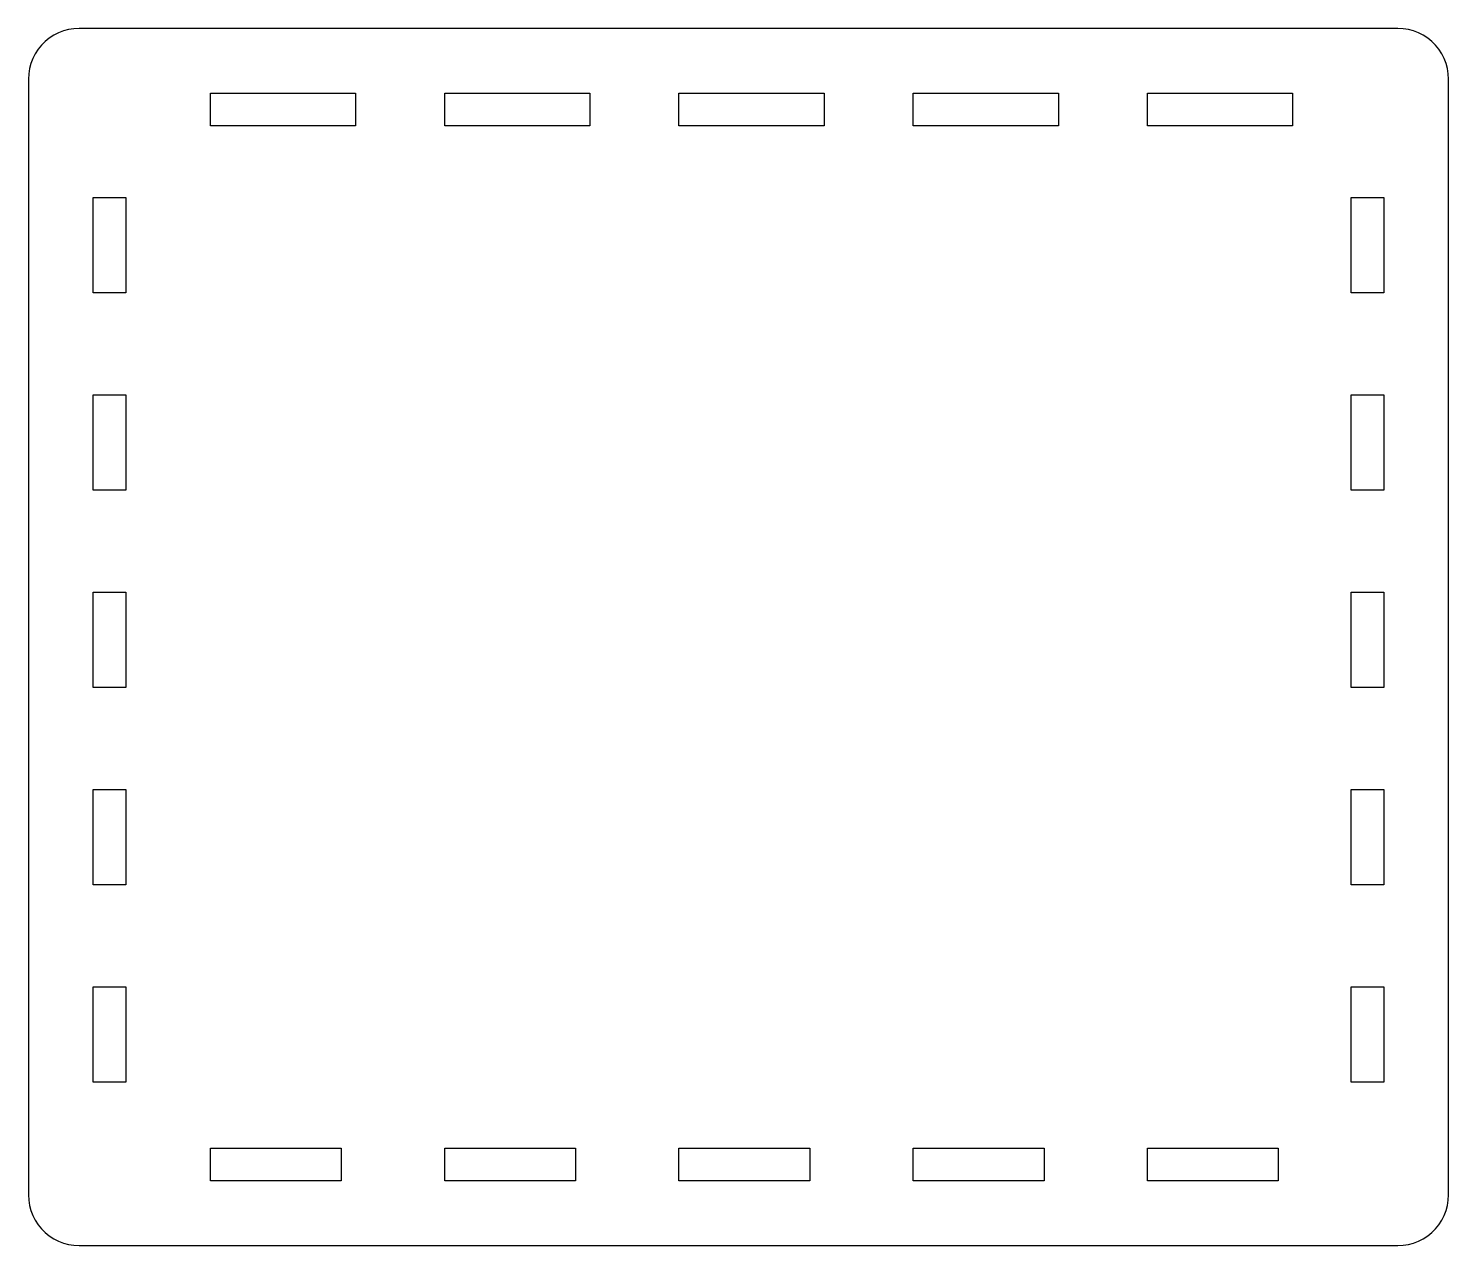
# Model space of a CAD drawing. Header units: metres. Extents: x -10 to 130, y -10 to 110.
import ezdxf

# ---------------------------------------------------------------- set-up
doc = ezdxf.new("R2010")
doc.units = ezdxf.units.M

msp = doc.modelspace()

# ---------------------------------------------------------------- linework, layer by layer
for p, q in [((-7.5, 109.33), (-7.93892, 109.045)), ((-7.03368, 109.568), (-7.5, 109.33)), ((-6.54507, 109.755), (-7.03368, 109.568)), ((-6.03955, 109.891), (-6.54507, 109.755)), ((-5.52263, 109.973), (-6.03955, 109.891)), ((-5, 110), (-5.52263, 109.973)), ((125, 110), (-5, 110)), ((125.523, 109.973), (125, 110)), ((126.04, 109.891), (125.523, 109.973)), ((126.545, 109.755), (126.04, 109.891)), ((127.034, 109.568), (126.545, 109.755)), ((127.5, 109.33), (127.034, 109.568)), ((127.939, 109.045), (127.5, 109.33)), ((-9.04507, 107.939), (-9.33012, 107.5)), ((-8.71571, 108.346), (-9.04507, 107.939)), ((-8.34564, 108.716), (-8.71571, 108.346)), ((-7.93892, 109.045), (-8.34564, 108.716)), ((128.346, 108.716), (127.939, 109.045)), ((128.716, 108.346), (128.346, 108.716)), ((129.045, 107.939), (128.716, 108.346)), ((129.33, 107.5), (129.045, 107.939)), ((-9.75528, 106.545), (-9.89073, 106.04)), ((-9.56772, 107.034), (-9.75528, 106.545)), ((-9.33012, 107.5), (-9.56772, 107.034)), ((129.568, 107.034), (129.33, 107.5)), ((129.755, 106.545), (129.568, 107.034)), ((129.891, 106.04), (129.755, 106.545)), ((-9.9726, 105.523), (-10, 105)), ((-10, 105), (-10, -5)), ((-9.89073, 106.04), (-9.9726, 105.523)), ((129.973, 105.523), (129.891, 106.04)), ((130, 105), (129.973, 105.523)), ((130, -5), (130, 105)), ((7.94545, 100.4), (7.94545, 103.6)), ((7.94545, 103.6), (22.2566, 103.6)), ((22.2566, 103.6), (22.2566, 100.4)), ((31.0364, 100.4), (31.0364, 103.6)), ((31.0364, 103.6), (45.3475, 103.6)), ((45.3475, 103.6), (45.3475, 100.4)), ((54.1273, 100.4), (54.1273, 103.6)), ((54.1273, 103.6), (68.4384, 103.6)), ((68.4384, 103.6), (68.4384, 100.4)), ((77.2182, 100.4), (77.2182, 103.6)), ((77.2182, 103.6), (91.5293, 103.6)), ((91.5293, 103.6), (91.5293, 100.4)), ((100.309, 100.4), (100.309, 103.6)), ((100.309, 103.6), (114.62, 103.6)), ((114.62, 103.6), (114.62, 100.4)), ((22.2566, 100.4), (7.94545, 100.4)), ((45.3475, 100.4), (31.0364, 100.4)), ((68.4384, 100.4), (54.1273, 100.4)), ((91.5293, 100.4), (77.2182, 100.4)), ((114.62, 100.4), (100.309, 100.4)), ((-3.59999, 83.9454), (-3.59999, 93.3273)), ((-3.59999, 93.3273), (-0.399994, 93.3273)), ((-0.399994, 93.3273), (-0.399994, 83.9454)), ((120.4, 83.9454), (120.4, 93.3273)), ((120.4, 93.3273), (123.6, 93.3273)), ((123.6, 93.3273), (123.6, 83.9454)), ((-0.399994, 83.9454), (-3.59999, 83.9454)), ((123.6, 83.9454), (120.4, 83.9454)), ((-3.59999, 64.4909), (-3.59999, 73.8727)), ((-3.59999, 73.8727), (-0.399994, 73.8727)), ((-0.399994, 73.8727), (-0.399994, 64.4909)), ((120.4, 64.4909), (120.4, 73.8727)), ((120.4, 73.8727), (123.6, 73.8727)), ((123.6, 73.8727), (123.6, 64.4909)), ((-0.399994, 64.4909), (-3.59999, 64.4909)), ((123.6, 64.4909), (120.4, 64.4909)), ((-3.59999, 45.0364), (-3.59999, 54.4182)), ((-3.59999, 54.4182), (-0.399994, 54.4182)), ((-0.399994, 54.4182), (-0.399994, 45.0364)), ((120.4, 45.0364), (120.4, 54.4182)), ((120.4, 54.4182), (123.6, 54.4182)), ((123.6, 54.4182), (123.6, 45.0364)), ((-0.399994, 45.0364), (-3.59999, 45.0364)), ((123.6, 45.0364), (120.4, 45.0364)), ((-3.59999, 25.5818), (-3.59999, 34.9636)), ((-3.59999, 34.9636), (-0.399994, 34.9636)), ((-0.399994, 34.9636), (-0.399994, 25.5818)), ((120.4, 25.5818), (120.4, 34.9636)), ((120.4, 34.9636), (123.6, 34.9636)), ((123.6, 34.9636), (123.6, 25.5818)), ((-0.399994, 25.5818), (-3.59999, 25.5818)), ((123.6, 25.5818), (120.4, 25.5818)), ((-3.59999, 6.12726), (-3.59999, 15.5091)), ((-3.59999, 15.5091), (-0.399994, 15.5091)), ((-0.399994, 15.5091), (-0.399994, 6.12726)), ((120.4, 6.12726), (120.4, 15.5091)), ((120.4, 15.5091), (123.6, 15.5091)), ((123.6, 15.5091), (123.6, 6.12726)), ((-0.399994, 6.12726), (-3.59999, 6.12726)), ((123.6, 6.12726), (120.4, 6.12726)), ((7.94545, -3.59999), (7.94545, -0.399994)), ((7.94545, -0.399994), (20.8454, -0.399994)), ((20.8454, -0.399994), (20.8454, -3.59999)), ((31.0364, -3.59999), (31.0364, -0.399994)), ((31.0364, -0.399994), (43.9364, -0.399994)), ((43.9364, -0.399994), (43.9364, -3.59999)), ((54.1273, -3.59999), (54.1273, -0.399994)), ((54.1273, -0.399994), (67.0273, -0.399994)), ((67.0273, -0.399994), (67.0273, -3.59999)), ((77.2182, -3.59999), (77.2182, -0.399994)), ((77.2182, -0.399994), (90.1182, -0.399994)), ((90.1182, -0.399994), (90.1182, -3.59999)), ((100.309, -3.59999), (100.309, -0.399994)), ((100.309, -0.399994), (113.209, -0.399994)), ((113.209, -0.399994), (113.209, -3.59999)), ((20.8454, -3.59999), (7.94545, -3.59999)), ((43.9364, -3.59999), (31.0364, -3.59999)), ((67.0273, -3.59999), (54.1273, -3.59999)), ((90.1182, -3.59999), (77.2182, -3.59999)), ((113.209, -3.59999), (100.309, -3.59999)), ((-10, -5), (-9.9726, -5.52263)), ((-9.9726, -5.52263), (-9.89073, -6.03955)), ((129.891, -6.03955), (129.973, -5.52263)), ((129.973, -5.52263), (130, -5)), ((-9.89073, -6.03955), (-9.75528, -6.54507)), ((-9.75528, -6.54507), (-9.56772, -7.03368)), ((129.568, -7.03368), (129.755, -6.54507)), ((129.755, -6.54507), (129.891, -6.03955)), ((-9.56772, -7.03368), (-9.33012, -7.5)), ((-9.33012, -7.5), (-9.04507, -7.93892)), ((-9.04507, -7.93892), (-8.71571, -8.34564)), ((-8.71571, -8.34564), (-8.34564, -8.71571)), ((128.346, -8.71571), (128.716, -8.34564)), ((128.716, -8.34564), (129.045, -7.93892)), ((129.045, -7.93892), (129.33, -7.5)), ((129.33, -7.5), (129.568, -7.03368)), ((-8.34564, -8.71571), (-7.93892, -9.04507)), ((-7.93892, -9.04507), (-7.5, -9.33012)), ((-7.5, -9.33012), (-7.03368, -9.56772)), ((-7.03368, -9.56772), (-6.54507, -9.75528)), ((-6.54507, -9.75528), (-6.03955, -9.89073)), ((126.04, -9.89073), (126.545, -9.75528)), ((126.545, -9.75528), (127.034, -9.56772)), ((127.034, -9.56772), (127.5, -9.33012)), ((127.5, -9.33012), (127.939, -9.04507)), ((127.939, -9.04507), (128.346, -8.71571)), ((-6.03955, -9.89073), (-5.52263, -9.9726)), ((-5.52263, -9.9726), (-5, -10)), ((-5, -10), (125, -10)), ((125, -10), (125.523, -9.9726)), ((125.523, -9.9726), (126.04, -9.89073))]:
    msp.add_line(p, q)

doc.saveas('drawing.dxf')
